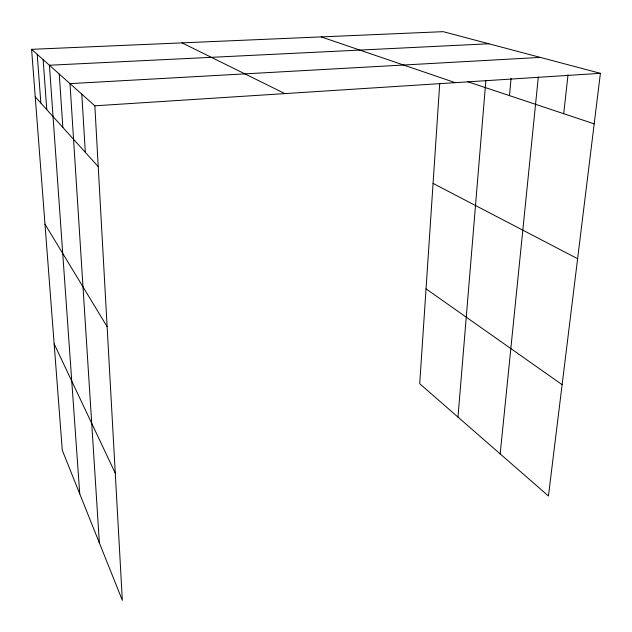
<?xml version="1.0" encoding="UTF-8"?>
<svg xmlns="http://www.w3.org/2000/svg" width="632" height="632" viewBox="0 0 632 632"><rect width="100%" height="100%" fill="white"/><g stroke="black" fill="none" stroke-linecap="round" stroke-linejoin="round"><path stroke-width="0.95" d="M439.738 83.321L419.719 383.711L548.442 496.002L600.4 73.328L443.174 31.663L31.6 49.328L62.291 450.261L122.339 600.337L94.847 105.813L31.6 49.328M457.979 417.081L485.834 80.754M509.487 95.637L511.075 78.281M500.173 453.887L538.322 76.954M563.697 113.705L568.042 74.774M94.847 105.813L600.4 73.328M540.305 57.401L70.002 83.629L99.366 542.92M488.899 43.774L49.414 65.238L79.735 493.853M467.751 81.726L594.191 123.864M321.214 36.893L455.23 82.658M182.032 42.873L284.874 93.599M433.07 183.406L577.609 258.709M426.039 288.863L562.125 384.667M35.234 96.83L98.229 166.658M44.983 224.163L107.124 326.689M54.147 343.848L115.269 473.186M37.209 54.336L40.851 103.055M43.142 59.637L46.776 109.628M59.25 74.023L62.852 127.451M81.812 94.176L85.304 152.328"/></g></svg>
